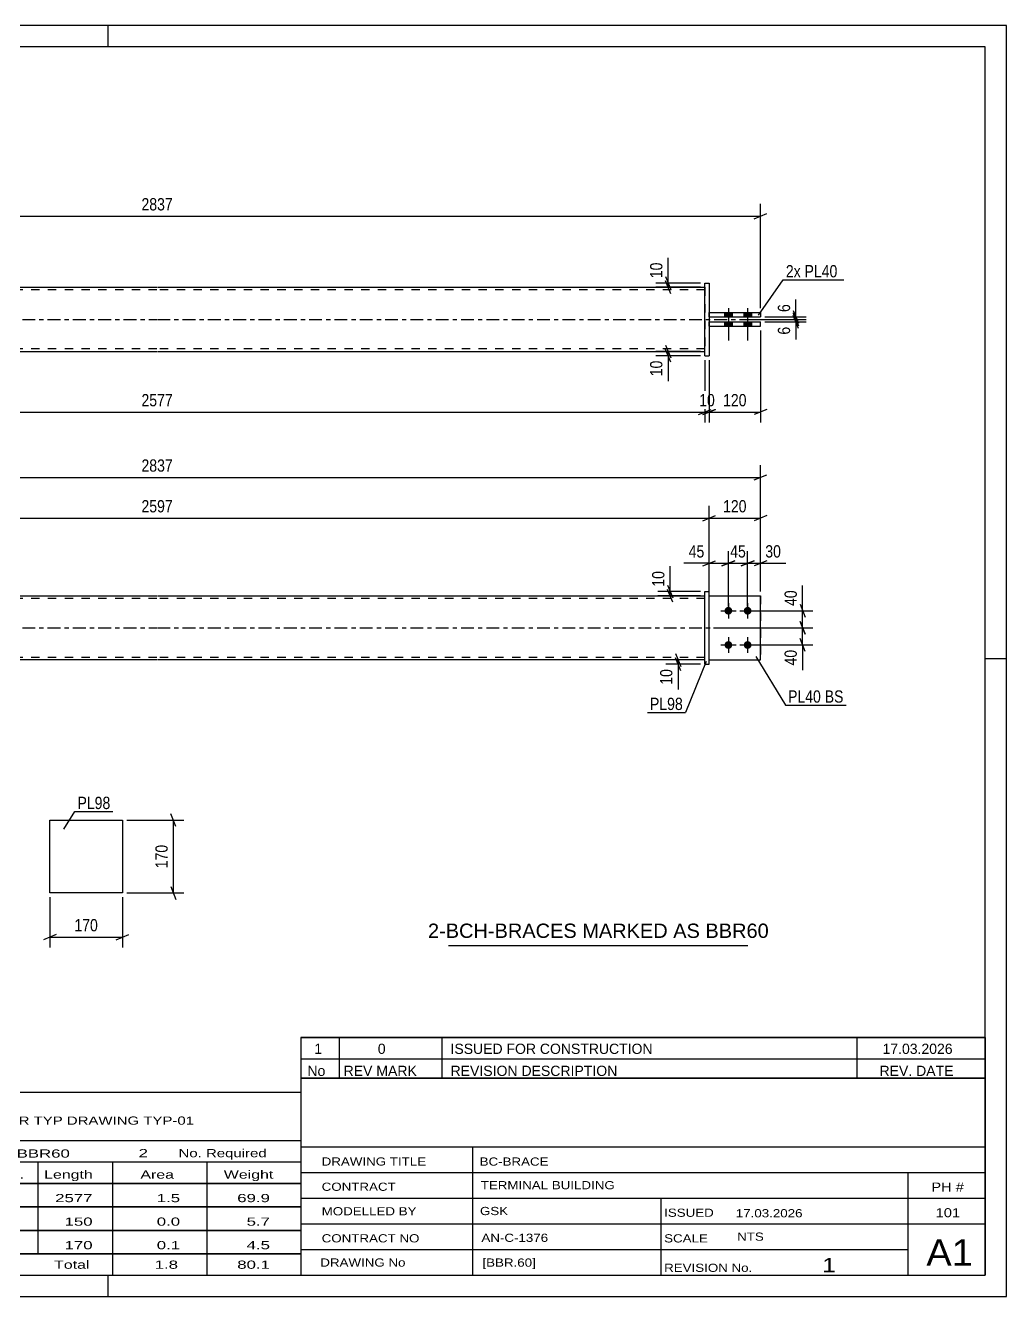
# Model space of a CAD drawing. Header units: millimetres. Extents: x 0 to 420, y 0 to 297.
# Drawn here: x 190.6 to 420, y 0 to 297 of the extents above; entities that cross this region are included whole.
import ezdxf

# ---------------------------------------------------------------- set-up
doc = ezdxf.new("R2010")
doc.units = ezdxf.units.MM
doc.linetypes.add('DXK_LINE_DOT2', pattern=[3.9198, 1.9599, -1.9599])
doc.linetypes.add('DXK_LINE_DOT3', pattern=[5.9187, 2.979, -0.9799, 0.9799, -0.9799])
doc.styles.add('Arial', font='ARIAL.TTF', dxfattribs={"height": 0.2})
doc.styles.add('Arial Narrow', font='ARIALN.TTF', dxfattribs={"height": 0.2})

# ---------------------------------------------------------------- blocks, each defined once
blk = doc.blocks.new('Unknown-580605483-1163')
at = {"color": 5, "linetype": 'Continuous'}
for p, q in [((420, 297), (0, 297)), ((210, 292), (210, 297)), ((420, 0), (420, 297)), ((415, 292), (5, 292)), ((415, 5), (415, 292)), ((420, 149), (415, 149)), ((5, 5), (415, 5)), ((210, 0), (210, 5)), ((0, 0), (420, 0))]:
    blk.add_line(p, q, dxfattribs=at)
blk = doc.blocks.new('Part-580605483-1823 - 1791')
at = {"color": 2, "linetype": 'Continuous'}
for p, q in [((350.46, 163.74), (362.46, 163.74)), ((362.46, 163.74), (362.46, 163.74)), ((362.46, 148.74), (362.46, 163.74)), ((350.46, 148.74), (362.46, 148.74))]:
    blk.add_line(p, q, dxfattribs=at)
at = {"color": 7, "linetype": 'DXK_LINE_DOT2'}
for p, q in [((350.46, 163.74), (362.46, 163.74)), ((350.46, 148.74), (350.46, 163.74)), ((362.46, 163.74), (362.46, 163.74)), ((350.46, 148.74), (350.46, 148.74)), ((350.46, 148.74), (362.46, 148.74))]:
    blk.add_line(p, q, dxfattribs=at)
blk = doc.blocks.new('Part-580605483-1803 - 1791')
at = {"color": 2, "linetype": 'Continuous'}
for p, q in [((349.46, 164.74), (350.46, 164.74)), ((349.46, 147.74), (349.46, 164.74)), ((350.46, 147.74), (350.46, 164.74)), ((349.46, 147.74), (349.46, 147.74)), ((349.46, 147.74), (350.46, 147.74))]:
    blk.add_line(p, q, dxfattribs=at)
at = {"color": 7, "linetype": 'DXK_LINE_DOT2'}
for p, q in [((349.46, 164.74), (350.46, 164.74)), ((349.46, 147.74), (350.46, 147.74))]:
    blk.add_line(p, q, dxfattribs=at)
blk = doc.blocks.new('Part-580605483-1828 - 1791')
at = {"color": 2, "linetype": 'Continuous'}
for p, q in [((93.36, 163.74), (221.36, 163.74)), ((221.46, 163.74), (349.46, 163.74)), ((221.36, 148.74), (93.36, 148.74)), ((349.46, 148.74), (221.46, 148.74))]:
    blk.add_line(p, q, dxfattribs=at)
at = {"color": 7, "linetype": 'DXK_LINE_DOT2'}
for p, q in [((93.36, 148.74), (93.36, 163.74)), ((349.46, 148.74), (349.46, 163.74)), ((221.36, 163.14), (93.36, 163.14)), ((349.46, 163.14), (221.46, 163.14)), ((221.36, 149.34), (93.36, 149.34)), ((349.46, 149.34), (221.46, 149.34))]:
    blk.add_line(p, q, dxfattribs=at)
at = {"color": 7, "linetype": 'DXK_LINE_DOT3'}
for p, q in [((83.36, 156.24), (221.36, 156.24)), ((221.46, 156.24), (359.46, 156.24))]:
    blk.add_line(p, q, dxfattribs=at)
blk = doc.blocks.new('Bolt-580605483-1834 - 1791')
at = {"linetype": 'Continuous'}
for points in [[(354.96, 161.14), (355.15, 161.12), (355.33, 161.06), (355.49, 160.96), (355.63, 160.84), (355.74, 160.69), (355.82, 160.51), (355.86, 160.33), (355.86, 160.14), (355.82, 159.96), (355.74, 159.79), (355.63, 159.63), (355.49, 159.51), (355.33, 159.41), (355.15, 159.36), (354.96, 159.34), (354.77, 159.36), (354.59, 159.41), (354.43, 159.51), (354.29, 159.63), (354.18, 159.79), (354.1, 159.96), (354.07, 160.14), (354.07, 160.33), (354.1, 160.51), (354.18, 160.69), (354.29, 160.84), (354.43, 160.96), (354.59, 161.06), (354.77, 161.12)], [(359.46, 161.14), (359.65, 161.12), (359.83, 161.06), (359.99, 160.96), (360.13, 160.84), (360.24, 160.69), (360.32, 160.51), (360.36, 160.33), (360.36, 160.14), (360.32, 159.96), (360.24, 159.79), (360.13, 159.63), (359.99, 159.51), (359.83, 159.41), (359.65, 159.36), (359.46, 159.34), (359.27, 159.36), (359.09, 159.41), (358.93, 159.51), (358.79, 159.63), (358.68, 159.79), (358.6, 159.96), (358.57, 160.14), (358.57, 160.33), (358.6, 160.51), (358.68, 160.69), (358.79, 160.84), (358.93, 160.96), (359.09, 161.06), (359.27, 161.12)], [(354.96, 153.14), (355.15, 153.12), (355.33, 153.06), (355.49, 152.96), (355.63, 152.84), (355.74, 152.69), (355.82, 152.51), (355.86, 152.33), (355.86, 152.14), (355.82, 151.96), (355.74, 151.79), (355.63, 151.63), (355.49, 151.51), (355.33, 151.41), (355.15, 151.36), (354.96, 151.34), (354.77, 151.36), (354.59, 151.41), (354.43, 151.51), (354.29, 151.63), (354.18, 151.79), (354.1, 151.96), (354.07, 152.14), (354.07, 152.33), (354.1, 152.51), (354.18, 152.69), (354.29, 152.84), (354.43, 152.96), (354.59, 153.06), (354.77, 153.12)], [(359.46, 153.14), (359.65, 153.12), (359.83, 153.06), (359.99, 152.96), (360.13, 152.84), (360.24, 152.69), (360.32, 152.51), (360.36, 152.33), (360.36, 152.14), (360.32, 151.96), (360.24, 151.79), (360.13, 151.63), (359.99, 151.51), (359.83, 151.41), (359.65, 151.36), (359.46, 151.34), (359.27, 151.36), (359.09, 151.41), (358.93, 151.51), (358.79, 151.63), (358.68, 151.79), (358.6, 151.96), (358.57, 152.14), (358.57, 152.33), (358.6, 152.51), (358.68, 152.69), (358.79, 152.84), (358.93, 152.96), (359.09, 153.06), (359.27, 153.12)]]:
    blk.add_hatch(color=1, dxfattribs=at).paths.add_polyline_path(points)
at = {"color": 1, "linetype": 'Continuous'}
for p, q in [((354.96, 162.04), (354.96, 158.44)), ((359.46, 162.04), (359.46, 158.44)), ((353.16, 160.24), (356.76, 160.24)), ((357.66, 160.24), (361.26, 160.24)), ((353.16, 152.24), (356.76, 152.24)), ((354.96, 154.04), (354.96, 150.44)), ((357.66, 152.24), (361.26, 152.24)), ((359.46, 154.04), (359.46, 150.44))]:
    blk.add_line(p, q, dxfattribs=at)
blk = doc.blocks.new('Part-580605483-1839 - 1791')
at = {"color": 7, "linetype": 'DXK_LINE_DOT2'}
for p, q in [((350.46, 163.74), (362.46, 163.74)), ((350.46, 148.74), (350.46, 163.74)), ((350.46, 163.74), (362.46, 163.74)), ((362.46, 163.74), (362.46, 163.74)), ((362.46, 163.74), (362.46, 148.74)), ((350.46, 148.74), (350.46, 148.74)), ((350.46, 148.74), (362.46, 148.74)), ((350.46, 148.74), (362.46, 148.74))]:
    blk.add_line(p, q, dxfattribs=at)
blk = doc.blocks.new('Part-580605483-2138 - 2128')
at = {"color": 2, "linetype": 'Continuous'}
for p, q in [((93.36, 235.81), (221.36, 235.81)), ((221.46, 235.81), (349.46, 235.81)), ((93.36, 220.81), (221.36, 220.81)), ((221.46, 220.81), (349.46, 220.81))]:
    blk.add_line(p, q, dxfattribs=at)
at = {"color": 7, "linetype": 'DXK_LINE_DOT2'}
for p, q in [((93.36, 220.81), (93.36, 235.81)), ((221.36, 235.21), (93.36, 235.21)), ((349.46, 235.21), (221.46, 235.21)), ((349.46, 235.81), (349.46, 220.81)), ((221.36, 221.41), (93.36, 221.41)), ((349.46, 221.41), (221.46, 221.41))]:
    blk.add_line(p, q, dxfattribs=at)
at = {"color": 7, "linetype": 'DXK_LINE_DOT3'}
for p, q in [((83.36, 228.31), (221.36, 228.31)), ((221.46, 228.31), (359.46, 228.31))]:
    blk.add_line(p, q, dxfattribs=at)
blk = doc.blocks.new('Part-580605483-2139 - 2128')
at = {"color": 2, "linetype": 'Continuous'}
for p, q in [((349.46, 236.81), (349.46, 236.81)), ((349.46, 219.81), (349.46, 236.81)), ((349.46, 236.81), (350.46, 236.81)), ((350.46, 236.81), (350.46, 236.81)), ((350.46, 236.81), (350.46, 219.81)), ((349.46, 219.81), (350.46, 219.81)), ((349.46, 219.81), (349.46, 219.81)), ((350.46, 219.81), (350.46, 219.81))]:
    blk.add_line(p, q, dxfattribs=at)
at = {"color": 7, "linetype": 'DXK_LINE_DOT2'}
for p, q in [((349.46, 236.81), (349.46, 236.81)), ((349.46, 236.81), (350.46, 236.81)), ((349.46, 219.81), (350.46, 219.81))]:
    blk.add_line(p, q, dxfattribs=at)
blk = doc.blocks.new('Bolt-580605483-2133 - 2128')
at = {"linetype": 'Continuous'}
for points in [[(355.86, 229.91), (354.06, 229.91), (354.06, 228.91), (355.86, 228.91)], [(355.86, 229.91), (354.06, 229.91), (354.06, 228.91), (355.86, 228.91)], [(360.36, 229.91), (358.56, 229.91), (358.56, 228.91), (360.36, 228.91)], [(360.36, 229.91), (358.56, 229.91), (358.56, 228.91), (360.36, 228.91)], [(355.86, 227.71), (354.06, 227.71), (354.06, 226.71), (355.86, 226.71)], [(355.86, 227.71), (354.06, 227.71), (354.06, 226.71), (355.86, 226.71)], [(360.36, 227.71), (358.56, 227.71), (358.56, 226.71), (360.36, 226.71)], [(360.36, 227.71), (358.56, 227.71), (358.56, 226.71), (360.36, 226.71)]]:
    blk.add_hatch(color=1, dxfattribs=at).paths.add_polyline_path(points)
at = {"color": 1, "linetype": 'Continuous'}
for p, q in [((354.06, 229.91), (354.06, 228.91)), ((354.06, 229.91), (354.06, 228.91)), ((354.96, 230.91), (354.96, 223.41)), ((354.96, 230.91), (354.96, 223.41)), ((355.86, 229.91), (355.86, 228.91)), ((355.86, 229.91), (355.86, 228.91)), ((358.56, 229.91), (358.56, 228.91)), ((358.56, 229.91), (358.56, 228.91)), ((359.46, 230.91), (359.46, 223.41)), ((359.46, 230.91), (359.46, 223.41)), ((360.36, 229.91), (360.36, 228.91)), ((360.36, 229.91), (360.36, 228.91)), ((354.06, 227.71), (354.06, 226.71)), ((354.06, 227.71), (354.06, 226.71)), ((355.86, 227.71), (355.86, 226.71)), ((355.86, 227.71), (355.86, 226.71)), ((358.56, 227.71), (358.56, 226.71)), ((358.56, 227.71), (358.56, 226.71)), ((360.36, 227.71), (360.36, 226.71)), ((360.36, 227.71), (360.36, 226.71))]:
    blk.add_line(p, q, dxfattribs=at)
blk = doc.blocks.new('Part-580605483-2155 - 2128')
at = {"color": 2, "linetype": 'Continuous'}
for p, q in [((350.46, 229.91), (362.46, 229.91)), ((350.46, 228.91), (362.46, 228.91)), ((362.46, 229.91), (362.46, 228.91))]:
    blk.add_line(p, q, dxfattribs=at)
at = {"color": 7, "linetype": 'DXK_LINE_DOT2'}
for p, q in [((350.46, 228.91), (350.46, 229.91)), ((350.46, 229.91), (362.46, 229.91)), ((350.46, 228.91), (362.46, 228.91)), ((362.46, 229.91), (362.46, 229.91))]:
    blk.add_line(p, q, dxfattribs=at)
blk = doc.blocks.new('Part-580605483-2160 - 2128')
at = {"color": 2, "linetype": 'Continuous'}
for p, q in [((350.46, 227.71), (362.46, 227.71)), ((350.46, 226.71), (362.46, 226.71)), ((362.46, 226.71), (362.46, 227.71))]:
    blk.add_line(p, q, dxfattribs=at)
at = {"color": 7, "linetype": 'DXK_LINE_DOT2'}
for p, q in [((350.46, 226.71), (350.46, 227.71)), ((350.46, 227.71), (362.46, 227.71)), ((350.46, 226.71), (362.46, 226.71))]:
    blk.add_line(p, q, dxfattribs=at)
blk = doc.blocks.new('Part-580605483-1390 - 1374')
at = {"color": 2, "linetype": 'Continuous'}
for p, q in [((196.31, 94.31), (196.31, 111.31)), ((196.31, 111.31), (213.31, 111.31)), ((213.31, 111.31), (213.31, 94.31)), ((213.31, 94.31), (196.31, 94.31))]:
    blk.add_line(p, q, dxfattribs=at)
blk = doc.blocks.new('StraightDimension-580605483-1926 - 1791')
at = {"color": 7, "linetype": 'Continuous'}
for p, q in [((371.71, 157.74), (372.91, 154.74)), ((351.46, 156.24), (374.71, 156.24)), ((372.31, 152.24), (372.31, 156.24)), ((360.46, 152.24), (374.71, 152.24)), ((372.91, 150.74), (371.71, 153.74))]:
    blk.add_line(p, q, dxfattribs=at)
at = {"color": 0}
blk.add_wipeout([(371.56, 151.71), (367.36, 151.71), (367.36, 146.85), (371.56, 146.85)], dxfattribs=at)
at = {"color": 7, "linetype": 'Continuous'}
blk.add_line((372.31, 152.24), (372.31, 146.33), dxfattribs=at)
blk.add_line((372.31, 152.24), (372.31, 146.33), dxfattribs=at)
at = {"color": 3, "style": 'Arial Narrow'}
blk.add_text('40', height=2.863, rotation=90.0002, dxfattribs=at).set_placement((370.96, 147.45))
blk = doc.blocks.new('StraightDimension-580605483-1951 - 1791')
at = {"color": 7, "linetype": 'Continuous'}
for p, q in [((92.36, 157.24), (92.36, 184.73)), ((350.46, 164.74), (350.46, 184.73)), ((93.86, 182.48), (90.86, 181.28)), ((92.36, 181.88), (350.46, 181.88)), ((348.96, 181.28), (351.96, 182.48))]:
    blk.add_line(p, q, dxfattribs=at)
at = {"color": 0}
blk.add_wipeout([(225.67, 182.63), (225.67, 186.83), (217.15, 186.83), (217.15, 182.63)], dxfattribs=at)
at = {"color": 3, "style": 'Arial Narrow'}
blk.add_text('2597', height=2.863, dxfattribs=at).set_placement((217.75, 183.23))
blk = doc.blocks.new('StraightDimension-580605483-1867 - 1791')
at = {"color": 7, "linetype": 'Continuous'}
for p, q in [((354.96, 161.24), (354.96, 174.18)), ((359.46, 161.24), (359.46, 174.18)), ((353.46, 170.73), (356.46, 171.93)), ((354.96, 171.33), (359.46, 171.33)), ((360.96, 171.93), (357.96, 170.73))]:
    blk.add_line(p, q, dxfattribs=at)
at = {"color": 0}
blk.add_wipeout([(359.64, 172.08), (359.64, 176.28), (354.78, 176.28), (354.78, 172.08)], dxfattribs=at)
at = {"color": 3, "style": 'Arial Narrow'}
blk.add_text('45', height=2.863, dxfattribs=at).set_placement((355.38, 172.68))
blk = doc.blocks.new('StraightDimension-580605483-1897 - 1791')
at = {"color": 7, "linetype": 'Continuous'}
for p, q in [((80.36, 164.74), (80.36, 194.24)), ((362.46, 164.74), (362.46, 194.24)), ((81.86, 191.99), (78.86, 190.79)), ((80.36, 191.39), (362.46, 191.39)), ((360.96, 190.79), (363.96, 191.99))]:
    blk.add_line(p, q, dxfattribs=at)
at = {"color": 0}
blk.add_wipeout([(225.67, 192.14), (225.67, 196.34), (217.15, 196.34), (217.15, 192.14)], dxfattribs=at)
at = {"color": 3, "style": 'Arial Narrow'}
blk.add_text('2837', height=2.863, dxfattribs=at).set_placement((217.75, 192.74))
blk = doc.blocks.new('StraightDimension-580605483-1851 - 1791')
at = {"color": 7, "linetype": 'Continuous'}
for p, q in [((350.46, 164.74), (350.46, 174.18)), ((354.96, 161.24), (354.96, 174.18)), ((348.96, 170.73), (351.96, 171.93)), ((350.46, 171.33), (354.96, 171.33)), ((356.46, 171.93), (353.46, 170.73))]:
    blk.add_line(p, q, dxfattribs=at)
at = {"color": 0}
blk.add_wipeout([(349.94, 172.08), (349.94, 176.28), (345.08, 176.28), (345.08, 172.08)], dxfattribs=at)
at = {"color": 7, "linetype": 'Continuous'}
blk.add_line((350.46, 171.33), (344.55, 171.33), dxfattribs=at)
blk.add_line((350.46, 171.33), (344.55, 171.33), dxfattribs=at)
at = {"color": 3, "style": 'Arial Narrow'}
blk.add_text('45', height=2.863, dxfattribs=at).set_placement((345.68, 172.68))
blk = doc.blocks.new('StraightDimension-580605483-1880 - 1791')
at = {"color": 7, "linetype": 'Continuous'}
for p, q in [((359.46, 161.24), (359.46, 174.18)), ((362.46, 164.74), (362.46, 174.18)), ((357.96, 170.73), (360.96, 171.93)), ((359.46, 171.33), (362.46, 171.33)), ((363.96, 171.93), (360.96, 170.73))]:
    blk.add_line(p, q, dxfattribs=at)
at = {"color": 0}
blk.add_wipeout([(367.84, 172.08), (367.84, 176.28), (362.99, 176.28), (362.99, 172.08)], dxfattribs=at)
at = {"color": 7, "linetype": 'Continuous'}
blk.add_line((362.46, 171.33), (368.37, 171.33), dxfattribs=at)
blk.add_line((362.46, 171.33), (368.37, 171.33), dxfattribs=at)
at = {"color": 3, "style": 'Arial Narrow'}
blk.add_text('30', height=2.863, dxfattribs=at).set_placement((363.59, 172.68))
blk = doc.blocks.new('StraightDimension-580605483-1917 - 1791')
at = {"color": 7, "linetype": 'Continuous'}
for p, q in [((371.71, 161.74), (372.91, 158.74)), ((360.46, 160.24), (374.71, 160.24)), ((372.91, 154.74), (371.71, 157.74)), ((372.31, 156.24), (372.31, 160.24)), ((351.46, 156.24), (374.71, 156.24))]:
    blk.add_line(p, q, dxfattribs=at)
at = {"color": 0}
blk.add_wipeout([(371.56, 165.62), (367.36, 165.62), (367.36, 160.76), (371.56, 160.76)], dxfattribs=at)
at = {"color": 7, "linetype": 'Continuous'}
blk.add_line((372.31, 160.24), (372.31, 166.14), dxfattribs=at)
blk.add_line((372.31, 160.24), (372.31, 166.14), dxfattribs=at)
at = {"color": 3, "style": 'Arial Narrow'}
blk.add_text('40', height=2.863, rotation=90.0002, dxfattribs=at).set_placement((370.96, 161.36))
blk = doc.blocks.new('StraightDimension-580605483-1966 - 1791')
at = {"color": 7, "linetype": 'Continuous'}
for p, q in [((350.46, 164.74), (350.46, 184.73)), ((362.46, 164.74), (362.46, 184.73)), ((348.96, 181.28), (351.96, 182.48)), ((350.46, 181.88), (362.46, 181.88)), ((363.96, 182.48), (360.96, 181.28))]:
    blk.add_line(p, q, dxfattribs=at)
at = {"color": 0}
blk.add_wipeout([(359.8, 182.63), (359.8, 186.83), (353.12, 186.83), (353.12, 182.63)], dxfattribs=at)
at = {"color": 3, "style": 'Arial Narrow'}
blk.add_text('120', height=2.863, dxfattribs=at).set_placement((353.72, 183.23))
blk = doc.blocks.new('StraightDimension-580605483-2080 - 1791')
at = {"color": 7, "linetype": 'Continuous'}
for p, q in [((348.46, 148.74), (340.36, 148.74)), ((342.61, 150.24), (343.81, 147.24)), ((343.81, 146.24), (342.61, 149.24)), ((343.21, 147.74), (343.21, 148.74)), ((348.46, 147.74), (340.36, 147.74))]:
    blk.add_line(p, q, dxfattribs=at)
at = {"color": 0}
blk.add_wipeout([(342.46, 147.21), (338.26, 147.21), (338.26, 142.35), (342.46, 142.35)], dxfattribs=at)
at = {"color": 7, "linetype": 'Continuous'}
blk.add_line((343.21, 147.74), (343.21, 141.83), dxfattribs=at)
blk.add_line((343.21, 147.74), (343.21, 141.83), dxfattribs=at)
at = {"color": 3, "style": 'Arial Narrow'}
blk.add_text('10', height=2.863, rotation=90.0002, dxfattribs=at).set_placement((341.86, 142.95))
blk = doc.blocks.new('StraightDimension-580605483-2089 - 1791')
at = {"color": 7, "linetype": 'Continuous'}
for p, q in [((348.46, 164.74), (338.49, 164.74)), ((348.46, 163.74), (338.49, 163.74)), ((340.74, 166.24), (341.94, 163.24)), ((341.94, 162.24), (340.74, 165.24)), ((341.34, 163.74), (341.34, 164.74))]:
    blk.add_line(p, q, dxfattribs=at)
at = {"color": 0}
blk.add_wipeout([(340.59, 170.12), (336.39, 170.12), (336.39, 165.26), (340.59, 165.26)], dxfattribs=at)
at = {"color": 7, "linetype": 'Continuous'}
blk.add_line((341.34, 164.74), (341.34, 170.64), dxfattribs=at)
blk.add_line((341.34, 164.74), (341.34, 170.64), dxfattribs=at)
at = {"color": 3, "style": 'Arial Narrow'}
blk.add_text('10', height=2.863, rotation=90.0002, dxfattribs=at).set_placement((339.99, 165.86))
blk = doc.blocks.new('StraightDimension-580605483-2196 - 2128')
at = {"color": 7, "linetype": 'Continuous'}
for p, q in [((93.36, 218.81), (93.36, 204.26)), ((349.46, 218.81), (349.46, 204.26)), ((94.86, 207.26), (91.86, 206.06)), ((93.36, 206.66), (349.46, 206.66)), ((347.96, 206.06), (350.96, 207.26))]:
    blk.add_line(p, q, dxfattribs=at)
at = {"color": 0}
blk.add_wipeout([(225.67, 207.41), (225.67, 211.61), (217.15, 211.61), (217.15, 207.41)], dxfattribs=at)
at = {"color": 3, "style": 'Arial Narrow'}
blk.add_text('2577', height=2.863, dxfattribs=at).set_placement((217.75, 208.01))
blk = doc.blocks.new('StraightDimension-580605483-2185 - 2128')
at = {"color": 7, "linetype": 'Continuous'}
for p, q in [((81.86, 253.03), (78.86, 251.83)), ((80.36, 230.91), (80.36, 255.28)), ((360.96, 251.83), (363.96, 253.03)), ((362.46, 230.91), (362.46, 255.28)), ((80.36, 252.43), (362.46, 252.43))]:
    blk.add_line(p, q, dxfattribs=at)
at = {"color": 0}
blk.add_wipeout([(225.67, 253.18), (225.67, 257.38), (217.15, 257.38), (217.15, 253.18)], dxfattribs=at)
at = {"color": 3, "style": 'Arial Narrow'}
blk.add_text('2837', height=2.863, dxfattribs=at).set_placement((217.75, 253.78))
blk = doc.blocks.new('StraightDimension-580605483-2223 - 2128')
at = {"color": 7, "linetype": 'Continuous'}
for p, q in [((349.46, 218.81), (349.46, 204.26)), ((350.46, 218.81), (350.46, 204.26)), ((347.96, 206.06), (350.96, 207.26)), ((351.96, 207.26), (348.96, 206.06)), ((349.46, 206.66), (350.46, 206.66))]:
    blk.add_line(p, q, dxfattribs=at)
at = {"color": 0}
blk.add_wipeout([(352.39, 207.41), (352.39, 211.61), (347.53, 211.61), (347.53, 207.41)], dxfattribs=at)
at = {"color": 3, "style": 'Arial Narrow'}
blk.add_text('10', height=2.863, dxfattribs=at).set_placement((348.13, 208.01))
blk = doc.blocks.new('StraightDimension-580605483-2232 - 2128')
at = {"color": 7, "linetype": 'Continuous'}
for p, q in [((362.46, 225.71), (362.46, 204.26)), ((350.46, 218.81), (350.46, 204.26)), ((348.96, 206.06), (351.96, 207.26)), ((350.46, 206.66), (362.46, 206.66)), ((363.96, 207.26), (360.96, 206.06))]:
    blk.add_line(p, q, dxfattribs=at)
at = {"color": 0}
blk.add_wipeout([(359.8, 207.41), (359.8, 211.61), (353.12, 211.61), (353.12, 207.41)], dxfattribs=at)
at = {"color": 3, "style": 'Arial Narrow'}
blk.add_text('120', height=2.863, dxfattribs=at).set_placement((353.72, 208.01))
blk = doc.blocks.new('StraightDimension-580605483-2243 - 2128')
at = {"color": 7, "linetype": 'Continuous'}
for p, q in [((348.46, 220.81), (338.02, 220.81)), ((348.46, 219.81), (338.02, 219.81)), ((340.27, 222.31), (341.47, 219.31)), ((341.47, 218.31), (340.27, 221.31)), ((340.87, 219.81), (340.87, 220.81))]:
    blk.add_line(p, q, dxfattribs=at)
at = {"color": 0}
blk.add_wipeout([(340.12, 219.29), (335.92, 219.29), (335.92, 214.43), (340.12, 214.43)], dxfattribs=at)
at = {"color": 7, "linetype": 'Continuous'}
blk.add_line((340.87, 219.81), (340.87, 213.9), dxfattribs=at)
blk.add_line((340.87, 219.81), (340.87, 213.9), dxfattribs=at)
at = {"color": 3, "style": 'Arial Narrow'}
blk.add_text('10', height=2.863, rotation=90.0002, dxfattribs=at).set_placement((339.52, 215.03))
blk = doc.blocks.new('StraightDimension-580605483-2264 - 2128')
at = {"color": 7, "linetype": 'Continuous'}
for p, q in [((370.13, 229.81), (371.33, 226.81)), ((371.33, 226.21), (370.13, 229.21)), ((358.21, 228.31), (373.13, 228.31)), ((363.46, 227.71), (373.13, 227.71)), ((370.73, 227.71), (370.73, 228.31))]:
    blk.add_line(p, q, dxfattribs=at)
at = {"color": 0}
blk.add_wipeout([(369.98, 227.19), (365.78, 227.19), (365.78, 224.16), (369.98, 224.16)], dxfattribs=at)
at = {"color": 7, "linetype": 'Continuous'}
blk.add_line((370.73, 227.71), (370.73, 223.63), dxfattribs=at)
blk.add_line((370.73, 227.71), (370.73, 223.63), dxfattribs=at)
at = {"color": 3, "style": 'Arial Narrow'}
blk.add_text('6', height=2.86, rotation=90.0002, dxfattribs=at).set_placement((369.38, 224.76))
blk = doc.blocks.new('StraightDimension-580605483-2273 - 2128')
at = {"color": 7, "linetype": 'Continuous'}
for p, q in [((363.46, 228.91), (373.13, 228.91)), ((370.13, 230.41), (371.33, 227.41)), ((371.33, 226.81), (370.13, 229.81)), ((370.73, 228.31), (370.73, 228.91)), ((358.21, 228.31), (373.13, 228.31))]:
    blk.add_line(p, q, dxfattribs=at)
at = {"color": 0}
blk.add_wipeout([(369.98, 232.46), (365.78, 232.46), (365.78, 229.44), (369.98, 229.44)], dxfattribs=at)
at = {"color": 7, "linetype": 'Continuous'}
blk.add_line((370.73, 228.91), (370.73, 232.99), dxfattribs=at)
blk.add_line((370.73, 228.91), (370.73, 232.99), dxfattribs=at)
at = {"color": 3, "style": 'Arial Narrow'}
blk.add_text('6', height=2.86, rotation=90.0002, dxfattribs=at).set_placement((369.38, 230.04))
blk = doc.blocks.new('StraightDimension-580605483-2282 - 2128')
at = {"color": 7, "linetype": 'Continuous'}
for p, q in [((340.27, 238.31), (341.47, 235.31)), ((348.46, 236.81), (338.02, 236.81)), ((348.46, 235.81), (338.02, 235.81)), ((341.47, 234.31), (340.27, 237.31)), ((340.87, 235.81), (340.87, 236.81))]:
    blk.add_line(p, q, dxfattribs=at)
at = {"color": 0}
blk.add_wipeout([(340.12, 242.19), (335.92, 242.19), (335.92, 237.34), (340.12, 237.34)], dxfattribs=at)
at = {"color": 7, "linetype": 'Continuous'}
blk.add_line((340.87, 236.81), (340.87, 242.72), dxfattribs=at)
blk.add_line((340.87, 236.81), (340.87, 242.72), dxfattribs=at)
at = {"color": 3, "style": 'Arial Narrow'}
blk.add_text('10', height=2.863, rotation=90.0002, dxfattribs=at).set_placement((339.52, 237.94))
blk = doc.blocks.new('StraightDimension-580605483-1402 - 1374')
at = {"color": 7, "linetype": 'Continuous'}
for p, q in [((196.31, 93.31), (196.31, 81.59)), ((213.31, 93.31), (213.31, 81.59)), ((197.81, 84.59), (194.81, 83.39)), ((196.31, 83.99), (213.31, 83.99)), ((211.81, 83.39), (214.81, 84.59))]:
    blk.add_line(p, q, dxfattribs=at)
at = {"color": 0}
blk.add_wipeout([(208.16, 84.74), (208.16, 88.94), (201.47, 88.94), (201.47, 84.74)], dxfattribs=at)
at = {"color": 3, "style": 'Arial Narrow'}
blk.add_text('170', height=2.863, dxfattribs=at).set_placement((202.07, 85.34))
blk = doc.blocks.new('StraightDimension-580605483-1392 - 1374')
at = {"color": 7, "linetype": 'Continuous'}
for p, q in [((214.31, 111.31), (227.62, 111.31)), ((225.82, 109.81), (224.62, 112.81)), ((225.22, 94.31), (225.22, 111.31)), ((224.62, 95.81), (225.82, 92.81)), ((214.31, 94.31), (227.62, 94.31))]:
    blk.add_line(p, q, dxfattribs=at)
at = {"color": 0}
blk.add_wipeout([(224.47, 106.15), (220.27, 106.15), (220.27, 99.47), (224.47, 99.47)], dxfattribs=at)
at = {"color": 3, "style": 'Arial Narrow'}
blk.add_text('170', height=2.863, rotation=90.0002, dxfattribs=at).set_placement((223.87, 100.07))
blk = doc.blocks.new('Unknown-580605483-3704')
at = {"color": 7, "linetype": 'Continuous'}
for p, q in [((255, 51.05), (255, 5)), ((255, 51.05), (415, 51.05)), ((415, 51), (415, 5)), ((255, 35), (415, 35)), ((295.14, 35), (295.14, 5)), ((255, 29), (415, 29)), ((397, 5.05), (397, 29.05)), ((255, 23), (415, 23)), ((339.14, 23), (339.14, 5)), ((255, 17), (415, 17)), ((255, 11), (397, 11)), ((255, 5), (415, 5))]:
    blk.add_line(p, q, dxfattribs=at)
at = {"color": 7, "style": 'Arial Narrow'}
for s, height, width, p in [('DRAWING TITLE', 1.9089, 1.425378, (259.88, 30.61)), ('BC-BRACE', 1.909, 1.425378, (296.81, 30.59)), ('TERMINAL BUILDING', 1.9089, 1.425378, (297.06, 25.07)), ('CONTRACT', 1.909, 1.425378, (259.88, 24.71)), ('MODELLED BY', 1.9089, 1.425378, (259.88, 18.98)), ('GSK', 1.909, 1.425378, (296.88, 19.04)), ('ISSUED', 1.909, 1.425378, (339.94, 18.64)), ('17.03.2026', 1.909, 1.425378, (356.69, 18.52)), ('CONTRACT NO', 1.9089, 1.425378, (259.88, 12.66)), ('AN-C-1376', 1.909, 1.425378, (297.23, 12.78)), ('SCALE', 1.909, 1.425378, (339.94, 12.65)), ('A1', 6.204, 1.25, (401.24, 7.2)), ('DRAWING No', 1.909, 1.425378, (259.56, 7)), ('[BBR.60]', 1.909, 1.425378, (297.46, 6.99)), ('1', 3.34, 1.5, (376.91, 5.68)), ('REVISION No.', 1.9089, 1.425378, (339.94, 5.77))]:
    blk.add_text(s, height=height, dxfattribs=dict(at, width=width)).set_placement(p)
at = {"color": 7, "linetype": 'Continuous', "style": 'Arial Narrow'}
for s, height, width, p in [('PH #', 2.1, 1.42538, (402.4, 24.55)), ('101', 2.1, 1.42538, (403.41, 18.55)), ('NTS', 1.909, 1.425378, (357, 13.05))]:
    blk.add_text(s, height=height, dxfattribs=dict(at, width=width)).set_placement(p)
blk = doc.blocks.new('Unknown-580605483-3705')
at = {"color": 7, "linetype": 'Continuous'}
for p, q in [((255, 60.55), (415, 60.55)), ((415, 60.55), (255, 60.55)), ((255, 60.55), (255, 55.55)), ((264, 60.55), (264, 55.55)), ((288, 60.55), (288, 55.55)), ((385, 60.55), (385, 55.55)), ((415, 60.55), (415, 55.55)), ((255, 55.55), (415, 55.55)), ((255, 55.55), (255, 51.05)), ((255, 55.55), (415, 55.55)), ((264, 55.55), (264, 51.05)), ((288, 55.55), (288, 51.05)), ((385, 55.55), (385, 51.05)), ((415, 55.55), (415, 51.05)), ((415, 51.05), (255, 51.05))]:
    blk.add_line(p, q, dxfattribs=at)
at = {"color": 7, "linetype": 'Continuous', "style": 'Arial Narrow'}
for s, height, width, p in [('1', 2.39, 1.196471, (258.16, 56.7)), ('0', 2.39, 1.196471, (273, 56.7)), ('ISSUED FOR CONSTRUCTION', 2.3861, 1.196471, (290, 56.7)), ('17.03.2026', 2.386, 1.196471, (391, 56.7)), ('No', 2.386, 1.2, (256.54, 51.55)), ('REV MARK', 2.386, 1.2, (265, 51.55)), ('REVISION DESCRIPTION', 2.3861, 1.2, (290, 51.55)), ('REV. DATE', 2.386, 1.2, (390.28, 51.55))]:
    blk.add_text(s, height=height, dxfattribs=dict(at, width=width)).set_placement(p)
blk = doc.blocks.new('Unknown-580605483-3706')
at = {"color": 7, "linetype": 'Continuous'}
for p, q in [((95, 47.75), (255, 47.75)), ((95, 36.5), (95, 47.75)), ((255, 47.75), (255, 36.5)), ((95, 36.5), (255, 36.5)), ((95, 36.5), (95, 31.5)), ((255, 36.5), (255, 31.5)), ((95, 31.5), (255, 31.5)), ((95, 31.5), (95, 26.5)), ((119, 31.5), (119, 26.5)), ((154.5, 31.5), (154.5, 26.5)), ((180.5, 31.5), (180.5, 26.5)), ((193.5, 31.5), (193.5, 26.5)), ((211, 31.5), (211, 26.5)), ((233, 31.5), (233, 26.5)), ((255, 31.5), (255, 26.5)), ((95, 26.5), (255, 26.5)), ((95, 26.45), (95, 21.05)), ((95, 26.45), (255, 26.45)), ((119, 26.5), (119, 21)), ((154.5, 26.5), (154.5, 21)), ((180.5, 26.5), (180.5, 21)), ((193.5, 26.5), (193.5, 21)), ((211, 26.5), (211, 21)), ((233, 26.5), (233, 21)), ((255, 26.45), (255, 21.05)), ((95, 21.05), (255, 21.05)), ((95, 20.95), (95, 15.55)), ((95, 20.95), (255, 20.95)), ((119, 21), (119, 15.5)), ((154.5, 21), (154.5, 15.5)), ((180.5, 21), (180.5, 15.5)), ((193.5, 21), (193.5, 15.5)), ((211, 21), (211, 15.5)), ((233, 21), (233, 15.5)), ((255, 20.95), (255, 15.55)), ((95, 15.55), (255, 15.55)), ((95, 15.45), (95, 10.05)), ((95, 15.45), (255, 15.45)), ((119, 15.5), (119, 10)), ((154.5, 15.5), (154.5, 10)), ((180.5, 15.5), (180.5, 10)), ((193.5, 15.5), (193.5, 10)), ((211, 15.5), (211, 10)), ((233, 15.5), (233, 10)), ((255, 15.45), (255, 10.05)), ((95, 10.05), (255, 10.05)), ((95, 10), (255, 10)), ((95, 10), (95, 5)), ((211, 10), (211, 5)), ((233, 10), (233, 5)), ((255, 10), (255, 5)), ((95, 5), (255, 5))]:
    blk.add_line(p, q, dxfattribs=at)
at = {"color": 7, "style": 'Arial Narrow'}
for s, height, width, p in [('GENERAL NOTES & WELD DETAILS :', 2.8633, 1.4, (96.15, 40.06)), ('REFER TYP DRAWING TYP-01', 1.9089, 1.6, (179.7, 40.16)), ("MATERIAL LIST FOR ASSEMBLY MK'D", 1.9089, 1.6, (96.15, 32.56)), ('BBR60', 1.909, 1.794707, (188.57, 32.47)), ('2', 1.91, 1.794707, (217.08, 32.56)), ('No. Required', 1.9089, 1.6, (226.41, 32.56)), ('Mark', 1.909, 1.7, (96.34, 27.5)), ('Profile', 1.909, 1.7, (129.41, 27.5)), ('Material', 1.909, 1.7, (159.54, 27.56)), ('No.', 1.909, 1.7, (184.5, 27.56)), ('Length', 1.909, 1.7, (195, 27.56)), ('Area', 1.909, 1.7, (217.5, 27.56)), ('Weight', 1.909, 1.7, (237, 27.56))]:
    blk.add_text(s, height=height, dxfattribs=dict(at, width=width)).set_placement(p)
at = {"color": 7, "linetype": 'Continuous', "style": 'Arial Narrow'}
for s, height, width, p in [('BBR60', 1.909, 1.794707, (96.5, 22.06)), ('SHS150*6', 1.909, 1.794707, (121, 22.06)), ('E350', 1.909, 1.794707, (160.74, 22.06)), ('1', 1.91, 1.794707, (184.86, 22.06)), ('2577', 1.909, 1.794707, (197.58, 22.06)), ('1.5', 1.909, 1.794707, (221.32, 22.06)), ('69.9', 1.909, 1.794707, (240.14, 22.06)), ('PL40', 1.909, 1.794707, (96.5, 16.56)), ('PL10*120', 1.909, 1.794707, (121, 16.56)), ('E350', 1.909, 1.794707, (160.74, 16.56)), ('4', 1.91, 1.794707, (184.86, 16.56)), ('150', 1.909, 1.794707, (199.77, 16.56)), ('0.0', 1.909, 1.794707, (221.32, 16.56)), ('5.7', 1.909, 1.794707, (242.33, 16.56)), ('PL98', 1.909, 1.794707, (96.5, 11.06)), ('PL10*170', 1.909, 1.794707, (121, 11.06)), ('E350', 1.909, 1.794707, (160.74, 11.06)), ('2', 1.91, 1.794707, (184.86, 11.06)), ('170', 1.909, 1.794707, (199.77, 11.06)), ('0.1', 1.909, 1.794707, (221.32, 11.06)), ('4.5', 1.909, 1.794707, (242.33, 11.06)), ('Total', 1.909, 1.7, (197.33, 6.5)), ('1.8', 1.909, 1.794707, (220.83, 6.5)), ('80.1', 1.909, 1.794707, (240.14, 6.5))]:
    blk.add_text(s, height=height, dxfattribs=dict(at, width=width)).set_placement(p)
blk = doc.blocks.new('Unknown-580605483-3707')
at = {"color": 7, "linetype": 'Continuous'}
blk.add_line((289.5, 82.05), (359.5, 82.05), dxfattribs=at)
at = {"color": 7, "style": 'Arial'}
blk.add_text('2-BCH-BRACES MARKED AS BBR60', height=3.3428, dxfattribs=at).set_placement((284.73, 83.8))
blk = doc.blocks.new('Mark-580605483-1799 - 1791')
at = {"color": 0}
blk.add_wipeout([(344.3, 137.05), (344.3, 140.05), (336.63, 140.05), (336.63, 137.05)], dxfattribs=at)
blk.add_wipeout([(344.3, 137.05), (344.3, 140.05), (336.63, 140.05), (336.63, 137.05)], dxfattribs=at)
at = {"color": 30, "linetype": 'Continuous'}
for p in [(349.77, 148.42), (336.03, 136.45)]:
    blk.add_line(p, (344.9, 136.45), dxfattribs=at)
at = {"color": 3, "style": 'Arial Narrow'}
blk.add_text('PL98', height=2.863, dxfattribs=at).set_placement((336.63, 137.05))
blk = doc.blocks.new('MarkSet-580605483-2113 - 1791')
at = {"color": 0}
blk.add_wipeout([(376.58, 138.77), (376.58, 141.77), (368.91, 141.77), (368.91, 138.77)], dxfattribs=at)
blk.add_wipeout([(376.58, 138.77), (376.58, 141.77), (368.91, 141.77), (368.91, 138.77)], dxfattribs=at)
at = {"color": 30, "linetype": 'Continuous'}
blk.add_line((361.39, 149.53), (368.31, 138.17), dxfattribs=at)
at = {"color": 0}
blk.add_wipeout([(381.87, 138.77), (381.87, 141.77), (377.48, 141.77), (377.48, 138.77)], dxfattribs=at)
blk.add_wipeout([(381.87, 138.77), (381.87, 141.77), (377.48, 141.77), (377.48, 138.77)], dxfattribs=at)
at = {"color": 30, "linetype": 'Continuous'}
blk.add_line((368.31, 138.17), (382.47, 138.17), dxfattribs=at)
at = {"color": 3, "style": 'Arial Narrow'}
for s, p in [('PL40', (368.91, 138.77)), ('BS', (377.48, 138.77))]:
    blk.add_text(s, height=2.863, dxfattribs=at).set_placement(p)
blk = doc.blocks.new('MarkSet-580605483-2335 - 2128')
at = {"color": 0}
blk.add_wipeout([(371.87, 238.14), (371.87, 241.14), (368.4, 241.14), (368.4, 238.14)], dxfattribs=at)
blk.add_wipeout([(371.87, 238.14), (371.87, 241.14), (368.4, 241.14), (368.4, 238.14)], dxfattribs=at)
at = {"color": 30, "linetype": 'Continuous'}
blk.add_line((361.98, 229.31), (367.8, 237.54), dxfattribs=at)
at = {"color": 0}
blk.add_wipeout([(380.45, 238.14), (380.45, 241.14), (372.77, 241.14), (372.77, 238.14)], dxfattribs=at)
blk.add_wipeout([(380.45, 238.14), (380.45, 241.14), (372.77, 241.14), (372.77, 238.14)], dxfattribs=at)
at = {"color": 30, "linetype": 'Continuous'}
blk.add_line((367.8, 237.54), (381.95, 237.54), dxfattribs=at)
at = {"color": 3, "style": 'Arial Narrow'}
for s, p in [('2x', (368.4, 238.14)), ('PL40', (372.77, 238.14))]:
    blk.add_text(s, height=2.863, dxfattribs=at).set_placement(p)
blk = doc.blocks.new('Mark-580605483-1386 - 1374')
at = {"color": 0}
blk.add_wipeout([(210.48, 113.91), (210.48, 116.91), (202.8, 116.91), (202.8, 113.91)], dxfattribs=at)
blk.add_wipeout([(210.48, 113.91), (210.48, 116.91), (202.8, 116.91), (202.8, 113.91)], dxfattribs=at)
at = {"color": 30, "linetype": 'Continuous'}
for p, q in [((199.57, 109.21), (202.2, 113.31)), ((202.2, 113.31), (211.08, 113.31))]:
    blk.add_line(p, q, dxfattribs=at)
at = {"color": 3, "style": 'Arial Narrow'}
blk.add_text('PL98', height=2.863, dxfattribs=at).set_placement((202.8, 113.91))

msp = doc.modelspace()

# ---------------------------------------------------------------- block references
for name in ['Unknown-580605483-1163', 'Part-580605483-2138 - 2128', 'Part-580605483-2139 - 2128', 'Part-580605483-2155 - 2128', 'Bolt-580605483-2133 - 2128', 'Part-580605483-2160 - 2128', 'Part-580605483-1828 - 1791', 'Part-580605483-1803 - 1791', 'Part-580605483-1823 - 1791', 'Part-580605483-1839 - 1791', 'Bolt-580605483-1834 - 1791', 'Part-580605483-1390 - 1374', 'Unknown-580605483-3707', 'Unknown-580605483-3705', 'Unknown-580605483-3704', 'Unknown-580605483-3706']:
    msp.add_blockref(name, (0, 0))

# ---------------------------------------------------------------- next in the draw order: block references
for name in ['StraightDimension-580605483-2185 - 2128', 'StraightDimension-580605483-2196 - 2128', 'StraightDimension-580605483-1867 - 1791', 'StraightDimension-580605483-1926 - 1791', 'StraightDimension-580605483-2080 - 1791', 'Mark-580605483-1386 - 1374', 'StraightDimension-580605483-1402 - 1374']:
    msp.add_blockref(name, (0, 0))

# ---------------------------------------------------------------- next in the draw order: block references
for name in ['StraightDimension-580605483-2282 - 2128', 'StraightDimension-580605483-2223 - 2128', 'StraightDimension-580605483-1951 - 1791', 'MarkSet-580605483-2113 - 1791', 'Mark-580605483-1799 - 1791', 'StraightDimension-580605483-1392 - 1374']:
    msp.add_blockref(name, (0, 0))

# ---------------------------------------------------------------- next in the draw order: block references
for name in ['StraightDimension-580605483-2232 - 2128', 'StraightDimension-580605483-1897 - 1791']:
    msp.add_blockref(name, (0, 0))

# ---------------------------------------------------------------- next in the draw order: block references
for name in ['StraightDimension-580605483-2264 - 2128', 'StraightDimension-580605483-2243 - 2128', 'StraightDimension-580605483-1851 - 1791', 'StraightDimension-580605483-1880 - 1791']:
    msp.add_blockref(name, (0, 0))

# ---------------------------------------------------------------- next in the draw order: block references
for name in ['StraightDimension-580605483-2273 - 2128', 'StraightDimension-580605483-1917 - 1791']:
    msp.add_blockref(name, (0, 0))

# ---------------------------------------------------------------- next in the draw order: block references
for name in ['MarkSet-580605483-2335 - 2128', 'StraightDimension-580605483-1966 - 1791']:
    msp.add_blockref(name, (0, 0))

# ---------------------------------------------------------------- next in the draw order: block references
msp.add_blockref('StraightDimension-580605483-2089 - 1791', (0, 0))

doc.saveas('drawing.dxf')
